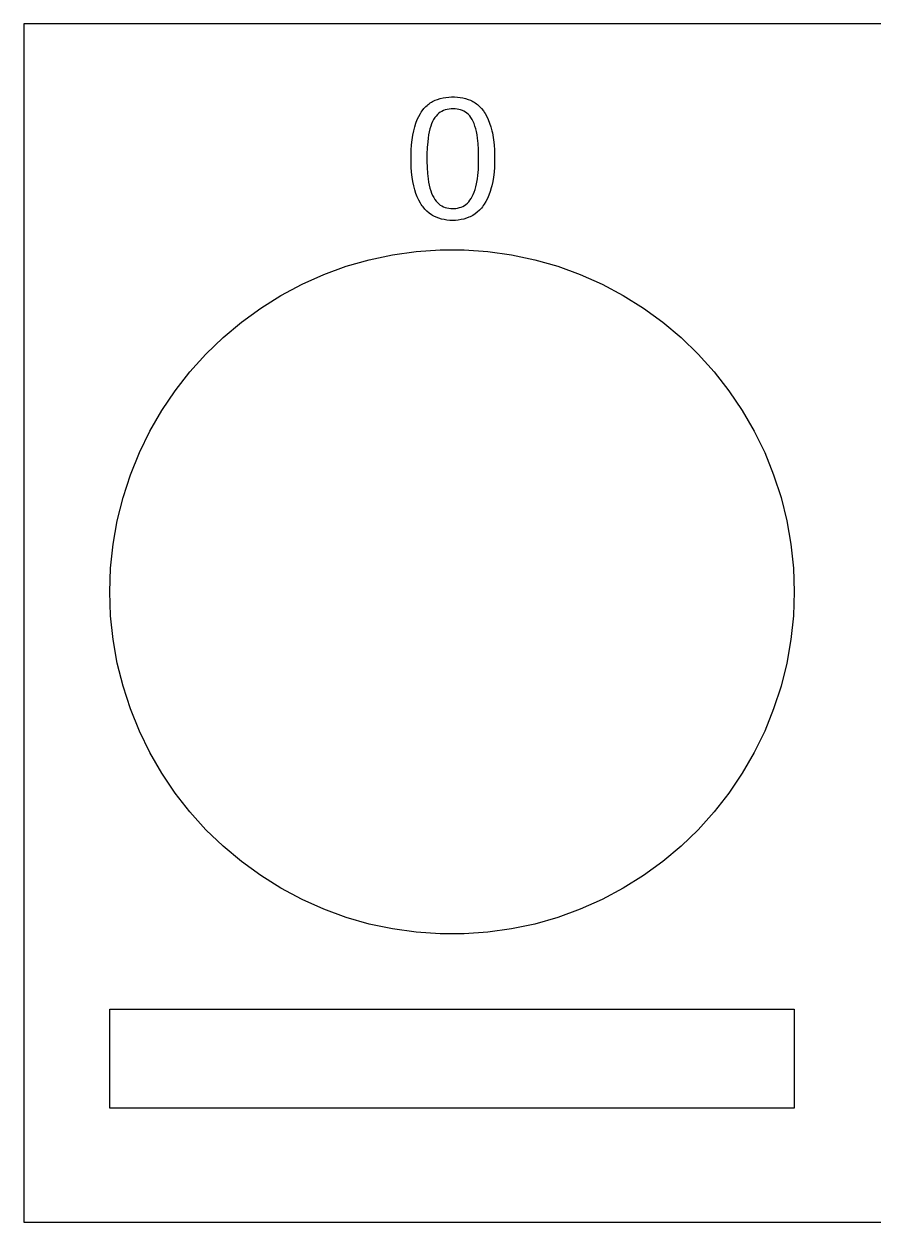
# Model space of a CAD drawing. Header units: metres. Extents: x -124 to 157, y -19 to 19.
# Drawn here: x -123.76 to -96.47, y -19.25 to 19.25 of the extents above; entities that cross this region are included whole.
import ezdxf

# ---------------------------------------------------------------- set-up
doc = ezdxf.new("R2010")
doc.units = ezdxf.units.M

msp = doc.modelspace()

# ---------------------------------------------------------------- linework, layer by layer
for p, q in [((156.76, 19.25), (-123.76, 19.25)), ((-123.76, 19.25), (-123.76, -19.25)), ((-110.903, 16.53), (-110.839, 16.5984)), ((-110.839, 16.5984), (-110.805, 16.6298)), ((-110.805, 16.6298), (-110.771, 16.6592)), ((-110.771, 16.6592), (-110.736, 16.6867)), ((-110.736, 16.6867), (-110.7, 16.7124)), ((-110.7, 16.7124), (-110.663, 16.7361)), ((-110.663, 16.7361), (-110.625, 16.7579)), ((-110.625, 16.7579), (-110.586, 16.7778)), ((-110.586, 16.7778), (-110.546, 16.7959)), ((-110.546, 16.7959), (-110.464, 16.8267)), ((-110.464, 16.8267), (-110.379, 16.8522)), ((-110.379, 16.8522), (-110.291, 16.8727)), ((-110.291, 16.8727), (-110.201, 16.888)), ((-110.201, 16.888), (-110.109, 16.8982)), ((-110.109, 16.8982), (-110.014, 16.9034)), ((-110.014, 16.9034), (-109.92, 16.9034)), ((-109.92, 16.9034), (-109.83, 16.8982)), ((-109.83, 16.8982), (-109.741, 16.888)), ((-109.741, 16.888), (-109.655, 16.8727)), ((-109.655, 16.8727), (-109.57, 16.8522)), ((-109.57, 16.8522), (-109.487, 16.8267)), ((-109.487, 16.8267), (-109.406, 16.7959)), ((-109.406, 16.7959), (-109.367, 16.7778)), ((-109.367, 16.7778), (-109.329, 16.7579)), ((-109.329, 16.7579), (-109.291, 16.7361)), ((-109.291, 16.7361), (-109.254, 16.7124)), ((-109.254, 16.7124), (-109.219, 16.6867)), ((-109.219, 16.6867), (-109.184, 16.6592)), ((-109.184, 16.6592), (-109.117, 16.5984)), ((-109.117, 16.5984), (-109.053, 16.53)), ((-111.161, 16.0653), (-111.118, 16.1754)), ((-111.118, 16.1754), (-111.07, 16.2769)), ((-111.07, 16.2769), (-111.019, 16.3698)), ((-111.019, 16.3698), (-110.991, 16.413)), ((-110.991, 16.413), (-110.963, 16.4541)), ((-110.963, 16.4541), (-110.903, 16.53)), ((-110.593, 16.181), (-110.627, 16.1162)), ((-110.556, 16.2393), (-110.593, 16.181)), ((-110.516, 16.2918), (-110.556, 16.2393)), ((-110.473, 16.3382), (-110.516, 16.2918)), ((-110.427, 16.3788), (-110.473, 16.3382)), ((-110.379, 16.4134), (-110.427, 16.3788)), ((-110.328, 16.442), (-110.379, 16.4134)), ((-110.275, 16.4658), (-110.328, 16.442)), ((-110.218, 16.4853), (-110.275, 16.4658)), ((-110.159, 16.5005), (-110.218, 16.4853)), ((-110.097, 16.5113), (-110.159, 16.5005)), ((-110.033, 16.5178), (-110.097, 16.5113)), ((-109.965, 16.52), (-110.033, 16.5178)), ((-109.901, 16.5179), (-109.965, 16.52)), ((-109.84, 16.5116), (-109.901, 16.5179)), ((-109.781, 16.501), (-109.84, 16.5116)), ((-109.724, 16.4862), (-109.781, 16.501)), ((-109.669, 16.4672), (-109.724, 16.4862)), ((-109.617, 16.444), (-109.669, 16.4672)), ((-109.568, 16.4157), (-109.617, 16.444)), ((-109.52, 16.3813), (-109.568, 16.4157)), ((-109.476, 16.341), (-109.52, 16.3813)), ((-109.434, 16.2947), (-109.476, 16.341)), ((-109.395, 16.2423), (-109.434, 16.2947)), ((-109.358, 16.184), (-109.395, 16.2423)), ((-109.324, 16.1192), (-109.358, 16.184)), ((-109.053, 16.53), (-108.993, 16.4541)), ((-108.993, 16.4541), (-108.964, 16.413)), ((-108.964, 16.413), (-108.937, 16.3698)), ((-108.937, 16.3698), (-108.885, 16.2769)), ((-108.885, 16.2769), (-108.837, 16.1754)), ((-108.837, 16.1754), (-108.794, 16.0653)), ((-111.262, 15.6809), (-111.234, 15.8191)), ((-111.234, 15.8191), (-111.199, 15.9466)), ((-111.199, 15.9466), (-111.161, 16.0653)), ((-110.735, 15.7882), (-110.754, 15.689)), ((-110.712, 15.8806), (-110.735, 15.7882)), ((-110.687, 15.966), (-110.712, 15.8806)), ((-110.659, 16.0445), (-110.687, 15.966)), ((-110.627, 16.1162), (-110.659, 16.0445)), ((-109.293, 16.0474), (-109.324, 16.1192)), ((-109.265, 15.9688), (-109.293, 16.0474)), ((-109.24, 15.8831), (-109.265, 15.9688)), ((-109.218, 15.7905), (-109.24, 15.8831)), ((-109.198, 15.691), (-109.218, 15.7905)), ((-108.794, 16.0653), (-108.755, 15.9466)), ((-108.755, 15.9466), (-108.72, 15.8191)), ((-108.72, 15.8191), (-108.705, 15.7514)), ((-111.302, 15.3708), (-111.285, 15.5314)), ((-111.285, 15.5314), (-111.262, 15.6809)), ((-110.784, 15.4666), (-110.799, 15.2773)), ((-110.771, 15.582), (-110.784, 15.4666)), ((-110.754, 15.689), (-110.771, 15.582)), ((-109.182, 15.584), (-109.198, 15.691)), ((-109.163, 15.4072), (-109.182, 15.584)), ((-109.15, 15.211), (-109.163, 15.4072)), ((-108.705, 15.7514), (-108.691, 15.6809)), ((-108.691, 15.6809), (-108.668, 15.5314)), ((-108.668, 15.5314), (-108.65, 15.3708)), ((-111.319, 15.0158), (-111.314, 15.1989)), ((-111.319, 14.8282), (-111.319, 15.0158)), ((-111.314, 15.1989), (-111.302, 15.3708)), ((-110.807, 15.0687), (-110.808, 14.8453)), ((-110.799, 15.2773), (-110.807, 15.0687)), ((-109.145, 14.9952), (-109.15, 15.211)), ((-108.65, 15.3708), (-108.639, 15.1989)), ((-108.639, 15.1989), (-108.633, 15.0158)), ((-108.633, 15.0158), (-108.633, 14.8286)), ((-111.314, 14.6522), (-111.319, 14.8282)), ((-111.302, 14.4861), (-111.314, 14.6522)), ((-110.808, 14.8453), (-110.802, 14.636)), ((-110.802, 14.636), (-110.789, 14.4443)), ((-109.154, 14.5701), (-109.146, 14.7736)), ((-109.146, 14.7736), (-109.145, 14.9952)), ((-108.639, 14.6531), (-108.651, 14.4874)), ((-108.633, 14.8286), (-108.639, 14.6531)), ((-111.285, 14.3299), (-111.302, 14.4861)), ((-111.262, 14.1837), (-111.285, 14.3299)), ((-110.789, 14.4443), (-110.77, 14.2702)), ((-110.77, 14.2702), (-110.753, 14.164)), ((-109.213, 14.1137), (-109.185, 14.2702)), ((-109.185, 14.2702), (-109.17, 14.3843)), ((-109.17, 14.3843), (-109.154, 14.5701)), ((-108.668, 14.3316), (-108.692, 14.1856)), ((-108.651, 14.4874), (-108.668, 14.3316)), ((-111.234, 14.0474), (-111.262, 14.1837)), ((-111.199, 13.9208), (-111.234, 14.0474)), ((-111.161, 13.8026), (-111.199, 13.9208)), ((-110.753, 14.164), (-110.733, 14.065)), ((-110.733, 14.065), (-110.71, 13.9727)), ((-110.71, 13.9727), (-110.684, 13.887)), ((-110.684, 13.887), (-110.656, 13.808)), ((-109.288, 13.8467), (-109.26, 13.929)), ((-109.26, 13.929), (-109.235, 14.018)), ((-109.235, 14.018), (-109.213, 14.1137)), ((-108.775, 13.8627), (-108.817, 13.7484)), ((-108.738, 13.985), (-108.775, 13.8627)), ((-108.721, 14.0494), (-108.738, 13.985)), ((-108.692, 14.1856), (-108.721, 14.0494)), ((-111.118, 13.6925), (-111.161, 13.8026)), ((-111.071, 13.5905), (-111.118, 13.6925)), ((-111.019, 13.4966), (-111.071, 13.5905)), ((-110.992, 13.4527), (-111.019, 13.4966)), ((-110.656, 13.808), (-110.624, 13.7357)), ((-110.624, 13.7357), (-110.59, 13.67)), ((-110.59, 13.67), (-110.553, 13.6106)), ((-110.553, 13.6106), (-110.514, 13.557)), ((-110.514, 13.557), (-110.471, 13.5092)), ((-110.471, 13.5092), (-110.427, 13.4673)), ((-109.556, 13.4485), (-109.509, 13.4875)), ((-109.509, 13.4875), (-109.466, 13.5324)), ((-109.466, 13.5324), (-109.425, 13.5831)), ((-109.425, 13.5831), (-109.386, 13.6396)), ((-109.386, 13.6396), (-109.351, 13.702)), ((-109.351, 13.702), (-109.318, 13.771)), ((-109.318, 13.771), (-109.288, 13.8467)), ((-108.913, 13.5441), (-108.967, 13.454)), ((-108.863, 13.6422), (-108.913, 13.5441)), ((-108.817, 13.7484), (-108.863, 13.6422)), ((-110.964, 13.4108), (-110.992, 13.4527)), ((-110.934, 13.371), (-110.964, 13.4108)), ((-110.872, 13.2973), (-110.934, 13.371)), ((-110.807, 13.2308), (-110.872, 13.2973)), ((-110.738, 13.1715), (-110.807, 13.2308)), ((-110.666, 13.1194), (-110.738, 13.1715)), ((-110.628, 13.0961), (-110.666, 13.1194)), ((-110.59, 13.0746), (-110.628, 13.0961)), ((-110.427, 13.4673), (-110.379, 13.4312)), ((-110.379, 13.4312), (-110.329, 13.401)), ((-110.329, 13.401), (-110.276, 13.3762)), ((-110.276, 13.3762), (-110.221, 13.356)), ((-110.221, 13.356), (-110.163, 13.3402)), ((-110.163, 13.3402), (-110.103, 13.329)), ((-110.103, 13.329), (-110.041, 13.3222)), ((-110.041, 13.3222), (-109.976, 13.32)), ((-109.976, 13.32), (-109.944, 13.3206)), ((-109.944, 13.3206), (-109.883, 13.3251)), ((-109.883, 13.3251), (-109.823, 13.3341)), ((-109.823, 13.3341), (-109.765, 13.3475)), ((-109.765, 13.3475), (-109.71, 13.3656)), ((-109.71, 13.3656), (-109.656, 13.3881)), ((-109.656, 13.3881), (-109.605, 13.4154)), ((-109.605, 13.4154), (-109.556, 13.4485)), ((-109.337, 13.0962), (-109.376, 13.0746)), ((-109.261, 13.1447), (-109.337, 13.0962)), ((-109.19, 13.2006), (-109.261, 13.1447)), ((-109.122, 13.2637), (-109.19, 13.2006)), ((-109.057, 13.3341), (-109.122, 13.2637)), ((-109.026, 13.372), (-109.057, 13.3341)), ((-108.996, 13.412), (-109.026, 13.372)), ((-108.967, 13.454), (-108.996, 13.412)), ((-110.51, 13.037), (-110.59, 13.0746)), ((-110.428, 13.0061), (-110.51, 13.037)), ((-110.343, 12.9809), (-110.428, 13.0061)), ((-110.256, 12.9613), (-110.343, 12.9809)), ((-110.168, 12.9472), (-110.256, 12.9613)), ((-110.076, 12.9388), (-110.168, 12.9472)), ((-109.983, 12.936), (-110.076, 12.9388)), ((-109.891, 12.9388), (-109.983, 12.936)), ((-109.8, 12.9472), (-109.891, 12.9388)), ((-109.711, 12.9613), (-109.8, 12.9472)), ((-109.625, 12.9809), (-109.711, 12.9613)), ((-109.539, 13.0061), (-109.625, 12.9809)), ((-109.456, 13.037), (-109.539, 13.0061)), ((-109.415, 13.0549), (-109.456, 13.037)), ((-109.376, 13.0746), (-109.415, 13.0549)), ((-111.91, 11.8329), (-111.15, 11.9397)), ((-111.15, 11.9397), (-110.384, 11.9933)), ((-110.384, 11.9933), (-109.616, 11.9933)), ((-109.616, 11.9933), (-108.85, 11.9397)), ((-108.85, 11.9397), (-108.09, 11.8329)), ((-113.399, 11.4616), (-112.661, 11.6732)), ((-112.661, 11.6732), (-111.91, 11.8329)), ((-108.09, 11.8329), (-107.339, 11.6732)), ((-107.339, 11.6732), (-106.601, 11.4616)), ((-114.822, 10.8867), (-114.121, 11.199)), ((-114.121, 11.199), (-113.399, 11.4616)), ((-106.601, 11.4616), (-105.879, 11.199)), ((-105.879, 11.199), (-105.178, 10.8867)), ((-115.5, 10.5263), (-114.822, 10.8867)), ((-105.178, 10.8867), (-104.5, 10.5263)), ((-116.151, 10.1194), (-115.5, 10.5263)), ((-104.5, 10.5263), (-103.849, 10.1194)), ((-116.772, 9.66811), (-116.151, 10.1194)), ((-103.849, 10.1194), (-103.228, 9.66811)), ((-117.36, 9.17459), (-116.772, 9.66811)), ((-103.228, 9.66811), (-102.64, 9.17459)), ((-117.913, 8.64124), (-117.36, 9.17459)), ((-102.64, 9.17459), (-102.087, 8.64124)), ((-118.426, 8.07066), (-117.913, 8.64124)), ((-102.087, 8.64124), (-101.574, 8.07066)), ((-118.899, 7.46564), (-118.426, 8.07066)), ((-101.574, 8.07066), (-101.101, 7.46564)), ((-119.329, 6.8291), (-118.899, 7.46564)), ((-101.101, 7.46564), (-100.671, 6.8291)), ((-119.712, 6.16418), (-119.329, 6.8291)), ((-100.671, 6.8291), (-100.288, 6.16418)), ((-120.049, 5.47409), (-119.712, 6.16418)), ((-100.288, 6.16418), (-99.951, 5.47409)), ((-120.337, 4.76221), (-120.049, 5.47409)), ((-99.951, 5.47409), (-99.6634, 4.76221)), ((-120.574, 4.032), (-120.337, 4.76221)), ((-99.6634, 4.76221), (-99.4261, 4.032)), ((-120.76, 3.28702), (-120.574, 4.032)), ((-99.4261, 4.032), (-99.2404, 3.28702)), ((-120.893, 2.5309), (-120.76, 3.28702)), ((-99.2404, 3.28702), (-99.1071, 2.5309)), ((-120.973, 1.76732), (-120.893, 2.5309)), ((-99.1071, 2.5309), (-99.0268, 1.76732)), ((-121, 1), (-120.973, 1.76732)), ((-99.0268, 1.76732), (-99, 1)), ((-120.973, 0.23267), (-121, 1)), ((-99, 1), (-99.0268, 0.23267)), ((-120.893, -0.5309), (-120.973, 0.23267)), ((-99.0268, 0.23267), (-99.1071, -0.5309)), ((-120.76, -1.28702), (-120.893, -0.5309)), ((-99.1071, -0.5309), (-99.2404, -1.28702)), ((-120.574, -2.032), (-120.76, -1.28702)), ((-99.2404, -1.28702), (-99.4261, -2.032)), ((-120.337, -2.76221), (-120.574, -2.032)), ((-99.4261, -2.032), (-99.6634, -2.76221)), ((-120.049, -3.47409), (-120.337, -2.76221)), ((-99.6634, -2.76221), (-99.951, -3.47409)), ((-119.712, -4.16418), (-120.049, -3.47409)), ((-99.951, -3.47409), (-100.288, -4.16418)), ((-119.329, -4.8291), (-119.712, -4.16418)), ((-100.288, -4.16418), (-100.671, -4.8291)), ((-118.899, -5.46564), (-119.329, -4.8291)), ((-100.671, -4.8291), (-101.101, -5.46564)), ((-118.426, -6.07066), (-118.899, -5.46564)), ((-101.101, -5.46564), (-101.574, -6.07066)), ((-117.913, -6.64124), (-118.426, -6.07066)), ((-101.574, -6.07066), (-102.087, -6.64124)), ((-117.36, -7.17459), (-117.913, -6.64124)), ((-102.087, -6.64124), (-102.64, -7.17459)), ((-116.772, -7.66811), (-117.36, -7.17459)), ((-102.64, -7.17459), (-103.228, -7.66811)), ((-116.151, -8.1194), (-116.772, -7.66811)), ((-103.228, -7.66811), (-103.849, -8.1194)), ((-115.5, -8.52628), (-116.151, -8.1194)), ((-103.849, -8.1194), (-104.5, -8.52628)), ((-114.822, -8.88673), (-115.5, -8.52628)), ((-104.5, -8.52628), (-105.178, -8.88673)), ((-114.121, -9.19902), (-114.822, -8.88673)), ((-113.399, -9.46161), (-114.121, -9.19902)), ((-105.879, -9.19902), (-106.601, -9.46161)), ((-105.178, -8.88673), (-105.879, -9.19902)), ((-112.661, -9.67325), (-113.399, -9.46161)), ((-106.601, -9.46161), (-107.339, -9.67325)), ((-111.91, -9.83287), (-112.661, -9.67325)), ((-111.15, -9.93973), (-111.91, -9.83287)), ((-110.384, -9.99329), (-111.15, -9.93973)), ((-109.616, -9.99329), (-110.384, -9.99329)), ((-108.85, -9.93973), (-109.616, -9.99329)), ((-108.09, -9.83287), (-108.85, -9.93973)), ((-107.339, -9.67325), (-108.09, -9.83287)), ((-121, -15.5875), (-121, -12.4125)), ((-121, -12.4125), (-99, -12.4125)), ((-99, -12.4125), (-99, -15.5875)), ((-99, -15.5875), (-121, -15.5875)), ((-123.76, -19.25), (156.76, -19.25))]:
    msp.add_line(p, q)

doc.saveas('drawing.dxf')
